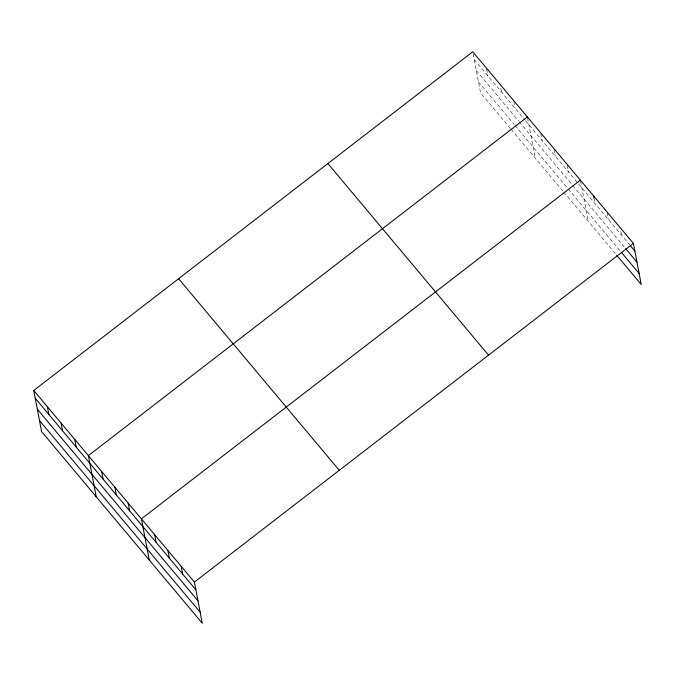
<?xml version="1.0" encoding="UTF-8"?>
<svg xmlns="http://www.w3.org/2000/svg" width="675" height="675" viewBox="0 0 675 675"><rect width="100%" height="100%" fill="white"/><g stroke="black" fill="none" stroke-linecap="round" stroke-linejoin="round"><path stroke-width="0.51" stroke-dasharray="3.38 2.53" d="M474.213 59.527L524.939 120.015M525.589 120.791L577.884 183.153M578.551 183.946L629.581 244.797M476.322 70.546L518.586 120.952M519.235 121.728L572.037 184.688M572.695 185.482L625.05 247.919M478.482 81.894L514.249 124.554M514.898 125.331L567.574 188.139M568.232 188.932L620.595 251.37M510.502 128.596L480.583 92.922L472.745 51.789M511.152 129.372L563.051 191.261M563.709 192.046L616.064 254.483M620.89 231.449L621.624 235.313M607.078 212.743L608.369 219.51M594.008 197.902L595.114 203.698M580.567 181.128L588.229 221.29M567.312 165.324L568.603 172.091M554.057 149.512L555.348 156.279M540.802 133.709L542.092 140.476M527.555 117.897L535.216 158.06M513.894 101.613L515.185 108.38M500.791 88.231L501.525 92.095M486.582 69.044L487.873 75.811"/><path stroke-width="1.01" d="M33.75 390.479L194.417 582.078L202.255 623.211L41.597 431.612L33.75 390.479L472.745 51.789L633.403 243.388L641.25 284.521L616.731 255.277M527.369 116.935L88.374 455.625L96.221 496.758M580.382 180.157L141.396 518.856L149.243 559.98M194.417 582.078L633.403 243.388M630.239 245.59L634.88 251.125M625.717 248.704L636.981 262.145M621.253 252.163L639.149 273.502M327.873 163.561L488.54 355.16M178.613 278.716L339.28 470.315M35.227 398.216L195.885 589.815M37.328 409.236L197.994 600.834M39.496 420.593L200.154 612.191M593.637 195.969L594.008 197.902M181.162 566.274L182.63 574.012M167.906 550.471L169.383 558.2M154.651 534.659L156.127 542.396M128.14 503.044L129.617 510.781M114.885 487.24L116.362 494.977M101.63 471.428L103.106 479.166M74.722 439.341L76.191 447.069M61.062 423.056L62.539 430.785M47.41 406.763L48.878 414.501"/></g></svg>
